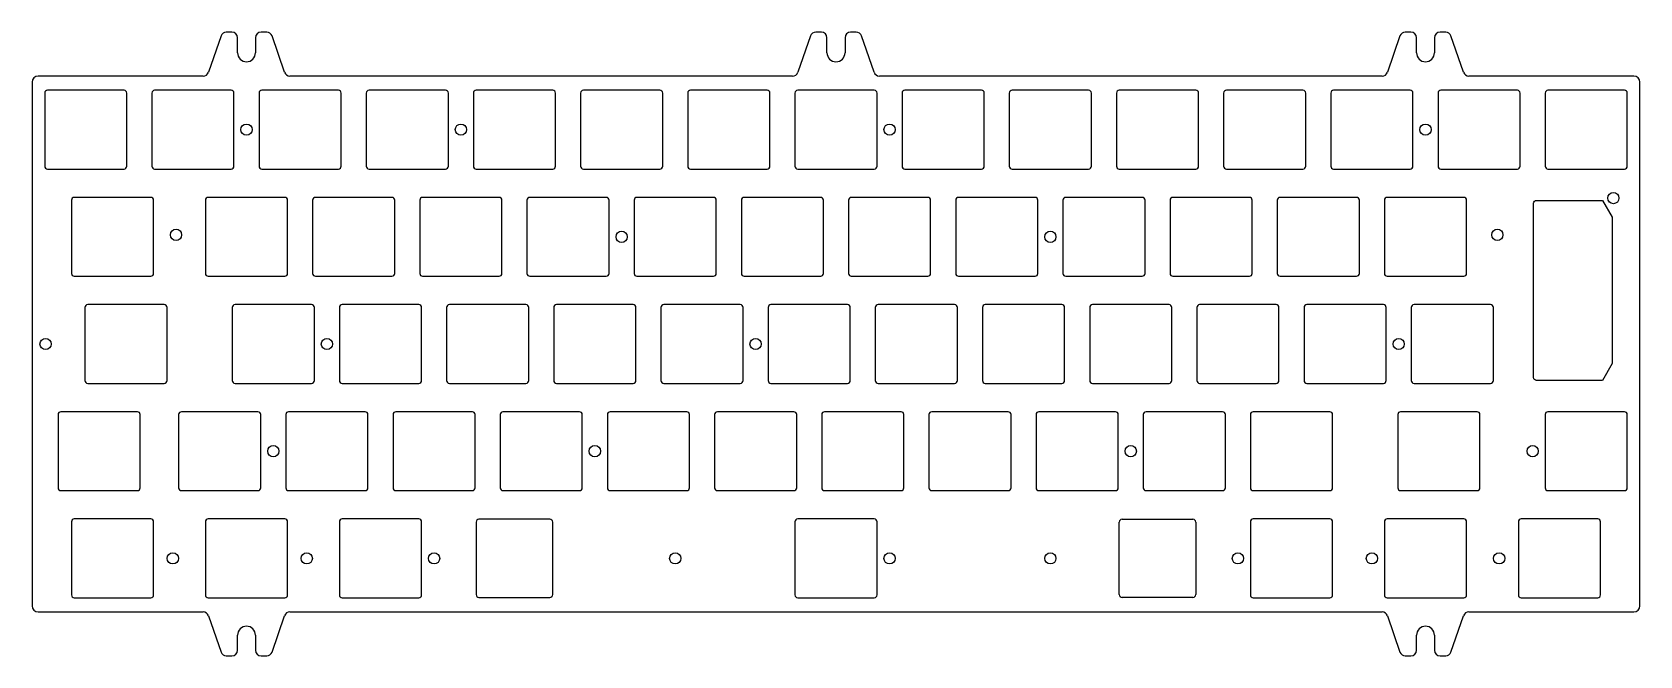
# Model space of a CAD drawing. Header units: millimetres. Extents: x -10 to 276, y -94 to 17.
import ezdxf

# ---------------------------------------------------------------- set-up
doc = ezdxf.new("R2010")
doc.units = ezdxf.units.MM
doc.layers.get('0').update_dxf_attribs({"linetype": 'CONTINUOUS'})
doc.layers.add('BLACK', color=7, linetype='CONTINUOUS')
doc.layers.add('Edge.Cuts', color=53, linetype='CONTINUOUS')

msp = doc.modelspace()

# ---------------------------------------------------------------- linework, layer by layer
for points in [[(240.35, 6.5), (240.35, -6.5, 0.4142123908), (240.85, -7), (254.45, -7, 0.4142135624), (254.95, -6.5), (254.95, 6.5, 0.4142135624), (254.45, 7), (240.85, 7, 0.4142123908)], [(259.4, 6.5), (259.4, -6.5, 0.4142123908), (259.9, -7), (273.5, -7, 0.4142135624), (274, -6.5), (274, 6.5, 0.4142135624), (273.5, 7), (259.9, 7, 0.4142123908)], [(257.34375, -44.075), (257.34375, -13.075, -0.4142135624), (257.84375, -12.575), (269.56175, -12.575), (271.29375, -15.575), (271.29375, -41.575), (269.56175, -44.575), (257.84375, -44.575, -0.4142123908)], [(235.59375, -31.6), (235.59375, -44.6, 0.4142123908), (236.09375, -45.1), (249.69375, -45.1, 0.4142135624), (250.19375, -44.6), (250.19375, -31.6, 0.4142135624), (249.69375, -31.1), (236.09375, -31.1, 0.4142123908)], [(-4.91875, -50.65), (-4.91875, -63.65, 0.4142123908), (-4.41875, -64.15), (9.18125, -64.15, 0.4142135624), (9.68125, -63.65), (9.68125, -50.65, 0.4142135624), (9.18125, -50.15), (-4.41875, -50.15, 0.4142123908)], [(16.5125, -50.65), (16.5125, -63.65, 0.4142123908), (17.0125, -64.15), (30.6125, -64.15, 0.4142135624), (31.1125, -63.65), (31.1125, -50.65, 0.4142135624), (30.6125, -50.15), (17.0125, -50.15, 0.4142123908)]]:
    msp.add_lwpolyline(points, format="xyb", close=True)
for centre in [(238.125, 0), (271.51875, -12.175), (233.3625, -38.1), (33.3375, -57.15)]:
    msp.add_circle(centre, 1)
at = {"layer": 'BLACK', "linetype": 'Continuous'}
for p, q in [((25.975, 17.325524), (24.9871, 17.325524)), ((31.175, 17.3255), (31.175, 17.325524)), ((32.1629, 17.325524), (31.175, 17.325524)), ((130.75, 17.325524), (129.7621, 17.325524)), ((135.95, 17.3255), (135.95, 17.325524)), ((136.9379, 17.325524), (135.95, 17.325524)), ((235.525, 17.325524), (234.5371, 17.325524)), ((240.725, 17.3255), (240.725, 17.325524)), ((241.7129, 17.325524), (240.725, 17.325524)), ((24.042081, 16.6526), (21.807912, 10.197902)), ((26.975, 13.662524), (26.975, 16.332428)), ((30.175, 16.3255), (30.175, 13.662524)), ((33.107916, 16.652599), (33.107919, 16.6526)), ((35.338886, 10.207154), (33.107919, 16.6526)), ((128.817081, 16.6526), (126.582912, 10.197902)), ((131.75, 13.662524), (131.75, 16.332428)), ((134.95, 16.3255), (134.95, 13.662524)), ((137.882916, 16.652599), (137.882919, 16.6526)), ((140.113886, 10.207154), (137.882919, 16.6526)), ((233.592081, 16.6526), (231.357912, 10.197902)), ((236.525, 13.662524), (236.525, 16.332428)), ((239.725, 16.3255), (239.725, 13.662524)), ((242.657916, 16.652599), (242.657919, 16.6526)), ((244.888886, 10.207154), (242.657919, 16.6526)), ((20.856736, 9.525), (-8.450001, 9.525)), ((125.631736, 9.525), (36.2871, 9.525)), ((230.406736, 9.525), (141.0621, 9.525)), ((275.15, 9.525), (245.8371, 9.525)), ((-9.525, 8.450001), (-9.525, -84.650001)), ((-7.3, 6.499999), (-7.3, -6.499999)), ((6.8, 7), (-6.799999, 7)), ((7.3, -6.5), (7.3, 6.5)), ((11.75, 6.5), (11.75, -6.5)), ((25.85, 7), (12.25, 7)), ((26.35, -6.5), (26.35, 6.5)), ((30.8, 6.5), (30.8, -6.5)), ((44.9, 7), (31.3, 7)), ((45.4, -6.5), (45.4, 6.5)), ((49.85, 6.5), (49.85, -6.5)), ((63.95, 7), (50.35, 7)), ((64.45, -6.5), (64.45, 6.5)), ((68.9, 6.5), (68.9, -6.5)), ((83, 7), (69.4, 7)), ((83.5, -6.5), (83.5, 6.5)), ((87.95, 6.5), (87.95, -6.5)), ((102.05, 7), (88.45, 7)), ((102.55, -6.5), (102.55, 6.5)), ((107, 6.5), (107, -6.5)), ((121.1, 7), (107.5, 7)), ((121.6, -6.5), (121.6, 6.5)), ((126.05, 6.5), (126.05, -6.5)), ((140.15, 7), (126.55, 7)), ((140.65, -6.5), (140.65, 6.5)), ((145.1, 6.5), (145.1, -6.5)), ((159.2, 7), (145.6, 7)), ((159.7, -6.5), (159.7, 6.5)), ((164.15, 6.5), (164.15, -6.5)), ((178.25, 7), (164.65, 7)), ((178.75, -6.5), (178.75, 6.5)), ((183.2, 6.5), (183.2, -6.5)), ((197.3, 7), (183.7, 7)), ((197.8, -6.5), (197.8, 6.5)), ((202.25, 6.5), (202.25, -6.5)), ((216.35, 7), (202.75, 7)), ((216.85, -6.5), (216.85, 6.5)), ((221.3, 6.5), (221.3, -6.5)), ((235.4, 7), (221.8, 7)), ((235.9, -6.5), (235.9, 6.5)), ((276.225, -84.65), (276.225, 8.45)), ((-6.799999, -7), (6.8, -7)), ((12.25, -7), (25.85, -7)), ((31.3, -7), (44.9, -7)), ((50.35, -7), (63.95, -7)), ((69.4, -7), (83, -7)), ((88.45, -7), (102.05, -7)), ((107.5, -7), (121.1, -7)), ((126.55, -7), (140.15, -7)), ((145.6, -7), (159.2, -7)), ((164.65, -7), (178.25, -7)), ((183.7, -7), (197.3, -7)), ((202.75, -7), (216.35, -7)), ((221.8, -7), (235.4, -7)), ((-2.5375, -12.550001), (-2.5375, -25.549999)), ((11.5625, -12.05), (-2.037499, -12.05)), ((12.0625, -25.55), (12.0625, -12.55)), ((21.275, -12.55), (21.275, -25.55)), ((35.375, -12.05), (21.775, -12.05)), ((35.875, -25.55), (35.875, -12.55)), ((40.325, -12.55), (40.325, -25.55)), ((54.425, -12.05), (40.825, -12.05)), ((54.925, -25.55), (54.925, -12.55)), ((59.375, -12.55), (59.375, -25.55)), ((73.475, -12.05), (59.875, -12.05)), ((73.975, -25.55), (73.975, -12.55)), ((78.425, -12.55), (78.425, -25.55)), ((92.525, -12.05), (78.925, -12.05)), ((93.025, -25.55), (93.025, -12.55)), ((97.475, -12.55), (97.475, -25.55)), ((111.575, -12.05), (97.975, -12.05)), ((112.075, -25.55), (112.075, -12.55)), ((116.525, -12.55), (116.525, -25.55)), ((130.625, -12.05), (117.025, -12.05)), ((131.125, -25.55), (131.125, -12.55)), ((135.575, -12.55), (135.575, -25.55)), ((149.675, -12.05), (136.075, -12.05)), ((150.175, -25.55), (150.175, -12.55)), ((154.625, -12.55), (154.625, -25.55)), ((168.725, -12.05), (155.125, -12.05)), ((169.225, -25.55), (169.225, -12.55)), ((173.675, -12.55), (173.675, -25.55)), ((187.775, -12.05), (174.175, -12.05)), ((188.275, -25.55), (188.275, -12.55)), ((192.725, -12.55), (192.725, -25.55)), ((206.825, -12.05), (193.225, -12.05)), ((207.325, -25.55), (207.325, -12.55)), ((211.775, -12.55), (211.775, -25.55)), ((225.875, -12.05), (212.275, -12.05)), ((226.375, -25.55), (226.375, -12.55)), ((230.825, -12.55), (230.825, -25.55)), ((244.925, -12.05), (231.325, -12.05)), ((245.425, -25.55), (245.425, -12.55)), ((-2.037499, -26.05), (11.5625, -26.05)), ((21.775, -26.05), (35.375, -26.05)), ((40.825, -26.05), (54.425, -26.05)), ((59.875, -26.05), (73.475, -26.05)), ((78.925, -26.05), (92.525, -26.05)), ((97.975, -26.05), (111.575, -26.05)), ((117.025, -26.05), (130.625, -26.05)), ((136.075, -26.05), (149.675, -26.05)), ((155.125, -26.05), (168.725, -26.05)), ((174.175, -26.05), (187.775, -26.05)), ((193.225, -26.05), (206.825, -26.05)), ((212.275, -26.05), (225.875, -26.05)), ((231.325, -26.05), (244.925, -26.05)), ((13.94375, -31.1), (0.343751, -31.1)), ((40.1375, -31.1), (26.5375, -31.1)), ((59.1875, -31.1), (45.5875, -31.1)), ((78.2375, -31.1), (64.6375, -31.1)), ((97.2875, -31.1), (83.6875, -31.1)), ((116.3375, -31.1), (102.7375, -31.1)), ((135.3875, -31.1), (121.7875, -31.1)), ((154.4375, -31.1), (140.8375, -31.1)), ((173.4875, -31.1), (159.8875, -31.1)), ((192.5375, -31.1), (178.9375, -31.1)), ((211.5875, -31.1), (197.9875, -31.1)), ((230.6375, -31.1), (217.0375, -31.1)), ((-0.15625, -31.6), (-0.15625, -44.6)), ((14.44375, -44.6), (14.44375, -31.6)), ((26.0375, -31.6), (26.0375, -44.6)), ((40.6375, -44.6), (40.6375, -31.6)), ((45.0875, -31.6), (45.0875, -44.6)), ((59.6875, -44.6), (59.6875, -31.6)), ((64.1375, -31.6), (64.1375, -44.6)), ((78.7375, -44.6), (78.7375, -31.6)), ((83.1875, -31.6), (83.1875, -44.6)), ((97.7875, -44.6), (97.7875, -31.6)), ((102.2375, -31.6), (102.2375, -44.6)), ((116.8375, -44.6), (116.8375, -31.6)), ((121.2875, -31.6), (121.2875, -44.6)), ((135.8875, -44.6), (135.8875, -31.6)), ((140.3375, -31.6), (140.3375, -44.6)), ((154.9375, -44.6), (154.9375, -31.6)), ((159.3875, -31.6), (159.3875, -44.6)), ((173.9875, -44.6), (173.9875, -31.6)), ((178.4375, -31.6), (178.4375, -44.6)), ((193.0375, -44.6), (193.0375, -31.6)), ((197.4875, -31.6), (197.4875, -44.6)), ((212.0875, -44.6), (212.0875, -31.6)), ((216.5375, -31.6), (216.5375, -44.6)), ((231.1375, -44.6), (231.1375, -31.6)), ((0.343751, -45.1), (13.94375, -45.1)), ((26.5375, -45.1), (40.1375, -45.1)), ((45.5875, -45.1), (59.1875, -45.1)), ((64.6375, -45.1), (78.2375, -45.1)), ((83.6875, -45.1), (97.2875, -45.1)), ((102.7375, -45.1), (116.3375, -45.1)), ((121.7875, -45.1), (135.3875, -45.1)), ((140.8375, -45.1), (154.4375, -45.1)), ((159.8875, -45.1), (173.4875, -45.1)), ((178.9375, -45.1), (192.5375, -45.1)), ((197.9875, -45.1), (211.5875, -45.1)), ((217.0375, -45.1), (230.6375, -45.1)), ((35.5625, -50.65), (35.5625, -63.65)), ((49.6625, -50.15), (36.0625, -50.15)), ((50.1625, -63.65), (50.1625, -50.65)), ((54.6125, -50.65), (54.6125, -63.65)), ((68.7125, -50.15), (55.1125, -50.15)), ((69.2125, -63.65), (69.2125, -50.65)), ((73.6625, -50.65), (73.6625, -63.65)), ((87.7625, -50.15), (74.1625, -50.15)), ((88.2625, -63.65), (88.2625, -50.65)), ((92.7125, -50.65), (92.7125, -63.65)), ((106.8125, -50.15), (93.2125, -50.15)), ((107.3125, -63.65), (107.3125, -50.65)), ((111.7625, -50.65), (111.7625, -63.65)), ((125.8625, -50.15), (112.2625, -50.15)), ((126.3625, -63.65), (126.3625, -50.65)), ((130.8125, -50.65), (130.8125, -63.65)), ((144.9125, -50.15), (131.3125, -50.15)), ((145.4125, -63.65), (145.4125, -50.65)), ((149.8625, -50.65), (149.8625, -63.65)), ((163.9625, -50.15), (150.3625, -50.15)), ((164.4625, -63.65), (164.4625, -50.65)), ((168.9125, -50.65), (168.9125, -63.65)), ((183.0125, -50.15), (169.4125, -50.15)), ((183.5125, -63.65), (183.5125, -50.65)), ((187.9625, -50.65), (187.9625, -63.65)), ((202.0625, -50.15), (188.4625, -50.15)), ((202.5625, -63.65), (202.5625, -50.65)), ((207.0125, -50.65), (207.0125, -63.65)), ((221.1125, -50.15), (207.5125, -50.15)), ((221.6125, -63.65), (221.6125, -50.65)), ((233.20625, -50.652003), (233.20625, -63.652051)), ((247.306162, -50.152051), (233.70625, -50.152051)), ((247.80625, -63.651903), (247.80625, -50.644041)), ((259.397462, -50.652003), (259.397462, -63.652003)), ((273.497462, -50.152003), (259.897462, -50.152003)), ((273.997462, -63.652003), (273.997462, -50.652003)), ((36.0625, -64.15), (49.6625, -64.15)), ((55.1125, -64.15), (68.7125, -64.15)), ((74.1625, -64.15), (87.7625, -64.15)), ((93.2125, -64.15), (106.8125, -64.15)), ((112.2625, -64.15), (125.8625, -64.15)), ((131.3125, -64.15), (144.9125, -64.15)), ((150.3625, -64.15), (163.9625, -64.15)), ((169.4125, -64.15), (183.0125, -64.15)), ((188.4625, -64.15), (202.0625, -64.15)), ((207.5125, -64.15), (221.1125, -64.15)), ((233.706262, -64.152051), (247.312407, -64.152051)), ((259.897462, -64.152003), (273.497462, -64.152003)), ((-8.450001, -85.725), (20.8629, -85.725)), ((36.293424, -85.725), (230.4129, -85.725)), ((245.843424, -85.725), (275.15, -85.725)), ((21.811114, -86.407154), (24.042081, -92.8526)), ((33.107919, -92.8526), (35.342088, -86.397902)), ((231.361114, -86.407154), (233.592081, -92.8526)), ((242.657919, -92.8526), (244.892088, -86.397902)), ((26.975, -92.5255), (26.975, -89.86252)), ((30.175, -89.86252), (30.175, -92.532282)), ((236.525, -92.5255), (236.525, -89.857441)), ((239.725, -89.867559), (239.725, -92.532282)), ((24.042084, -92.852599), (24.042081, -92.8526)), ((24.9871, -93.525524), (25.975, -93.525524)), ((25.975, -93.5255), (25.975, -93.525524)), ((31.175, -93.525524), (32.1629, -93.525524)), ((233.592084, -92.852599), (233.592081, -92.8526)), ((234.5371, -93.525524), (235.525, -93.525524)), ((235.525, -93.5255), (235.525, -93.525524)), ((240.725, -93.525524), (241.7129, -93.525524))]:
    msp.add_line(p, q, dxfattribs=at)
at = {"layer": 'BLACK'}
for centre in [(28.575, 0), (66.675, 0), (142.875, 0), (16.04875, -18.7), (95.25, -19.05), (171.45, -19.05), (250.9012, -18.7), (-7.14375, -38.1), (42.8625, -38.1), (119.0625, -38.1), (90.4875, -57.15), (185.7375, -57.15), (257.175, -57.15)]:
    msp.add_circle(centre, 1, dxfattribs=at)
for centre, radius, start, end in [((24.9871, 16.3255), 1.000028, 90, 160.90769705), ((25.975, 16.3255), 1.000024, 0.39693881, 90), ((31.175, 16.3255), 1, 90, 180), ((32.1629, 16.3255), 1.000024, 19.09230503, 90), ((129.7621, 16.3255), 1.000028, 90, 160.90769705), ((130.75, 16.3255), 1.000024, 0.39693881, 90), ((135.95, 16.3255), 1, 90, 180), ((136.9379, 16.3255), 1.000024, 19.09230503, 90), ((234.5371, 16.3255), 1.000028, 90, 160.90769705), ((235.525, 16.3255), 1.000024, 0.39693881, 90), ((240.725, 16.3255), 1, 90, 180), ((241.7129, 16.3255), 1.000024, 19.09230503, 90), ((28.575, 13.662524), 1.6, 180, 0), ((133.35, 13.662524), 1.6, 180, 0), ((238.125, 13.662524), 1.6, 180, 0), ((-8.450001, 8.450001), 1.074999, 90, 180), ((20.8629, 10.525), 1.00002, 269.64683329, 340.90767415), ((36.2872, 10.5252), 1.0002, 198.54044724, 269.99427157), ((125.6379, 10.525), 1.00002, 269.64683329, 340.90767415), ((141.0622, 10.5252), 1.0002, 198.54044724, 269.99427157), ((230.4129, 10.525), 1.00002, 269.64683329, 340.90767415), ((245.8372, 10.5252), 1.0002, 198.54044724, 269.99427157), ((275.15, 8.45), 1.075, 0, 90), ((-6.799999, 6.499999), 0.500001, 90, 180), ((6.8, 6.5), 0.5, 0, 90), ((12.25, 6.5), 0.5, 90, 180), ((25.85, 6.5), 0.5, 0, 90), ((31.3, 6.5), 0.5, 90, 180), ((44.9, 6.5), 0.5, 0, 90), ((50.35, 6.5), 0.5, 90, 180), ((63.95, 6.5), 0.5, 0, 90), ((69.4, 6.5), 0.5, 90, 180), ((83, 6.5), 0.5, 0, 90), ((88.45, 6.5), 0.5, 90, 180), ((102.05, 6.5), 0.5, 0, 90), ((107.5, 6.5), 0.5, 90, 180), ((121.1, 6.5), 0.5, 0, 90), ((126.55, 6.5), 0.5, 90, 180), ((140.15, 6.5), 0.5, 0, 90), ((145.6, 6.5), 0.5, 90, 180), ((159.2, 6.5), 0.5, 0, 90), ((164.65, 6.5), 0.5, 90, 180), ((178.25, 6.5), 0.5, 0, 90), ((183.7, 6.5), 0.5, 90, 180), ((197.3, 6.5), 0.5, 0, 90), ((202.75, 6.5), 0.5, 90, 180), ((216.35, 6.5), 0.5, 0, 90), ((221.8, 6.5), 0.5, 90, 180), ((235.4, 6.5), 0.5, 0, 90), ((-6.799999, -6.499999), 0.500001, 180, 270), ((6.8, -6.5), 0.5, 270, 0), ((12.25, -6.5), 0.5, 180, 270), ((25.85, -6.5), 0.5, 270, 0), ((31.3, -6.5), 0.5, 180, 270), ((44.9, -6.5), 0.5, 270, 0), ((50.35, -6.5), 0.5, 180, 270), ((63.95, -6.5), 0.5, 270, 0), ((69.4, -6.5), 0.5, 180, 270), ((83, -6.5), 0.5, 270, 0), ((88.45, -6.5), 0.5, 180, 270), ((102.05, -6.5), 0.5, 270, 0), ((107.5, -6.5), 0.5, 180, 270), ((121.1, -6.5), 0.5, 270, 0), ((126.55, -6.5), 0.5, 180, 270), ((140.15, -6.5), 0.5, 270, 0), ((145.6, -6.5), 0.5, 180, 270), ((159.2, -6.5), 0.5, 270, 0), ((164.65, -6.5), 0.5, 180, 270), ((178.25, -6.5), 0.5, 270, 0), ((183.7, -6.5), 0.5, 180, 270), ((197.3, -6.5), 0.5, 270, 0), ((202.75, -6.5), 0.5, 180, 270), ((216.35, -6.5), 0.5, 270, 0), ((221.8, -6.5), 0.5, 180, 270), ((235.4, -6.5), 0.5, 270, 0), ((-2.037499, -12.550001), 0.500001, 90, 180), ((11.5625, -12.55), 0.5, 0, 90), ((21.775, -12.55), 0.5, 90, 180), ((35.375, -12.55), 0.5, 0, 90), ((40.825, -12.55), 0.5, 90, 180), ((54.425, -12.55), 0.5, 0, 90), ((59.875, -12.55), 0.5, 90, 180), ((73.475, -12.55), 0.5, 0, 90), ((78.925, -12.55), 0.5, 90, 180), ((92.525, -12.55), 0.5, 0, 90), ((97.975, -12.55), 0.5, 90, 180), ((111.575, -12.55), 0.5, 0, 90), ((117.025, -12.55), 0.5, 90, 180), ((130.625, -12.55), 0.5, 0, 90), ((136.075, -12.55), 0.5, 90, 180), ((149.675, -12.55), 0.5, 0, 90), ((155.125, -12.55), 0.5, 90, 180), ((168.725, -12.55), 0.5, 0, 90), ((174.175, -12.55), 0.5, 90, 180), ((187.775, -12.55), 0.5, 0, 90), ((193.225, -12.55), 0.5, 90, 180), ((206.825, -12.55), 0.5, 0, 90), ((212.275, -12.55), 0.5, 90, 180), ((225.875, -12.55), 0.5, 0, 90), ((231.325, -12.55), 0.5, 90, 180), ((244.925, -12.55), 0.5, 0, 90), ((-2.037499, -25.549999), 0.500001, 180, 270), ((11.5625, -25.55), 0.5, 270, 0), ((21.775, -25.55), 0.5, 180, 270), ((35.375, -25.55), 0.5, 270, 0), ((40.825, -25.55), 0.5, 180, 270), ((54.425, -25.55), 0.5, 270, 0), ((59.875, -25.55), 0.5, 180, 270), ((73.475, -25.55), 0.5, 270, 0), ((78.925, -25.55), 0.5, 180, 270), ((92.525, -25.55), 0.5, 270, 0), ((97.975, -25.55), 0.5, 180, 270), ((111.575, -25.55), 0.5, 270, 0), ((117.025, -25.55), 0.5, 180, 270), ((130.625, -25.55), 0.5, 270, 0), ((136.075, -25.55), 0.5, 180, 270), ((149.675, -25.55), 0.5, 270, 0), ((155.125, -25.55), 0.5, 180, 270), ((168.725, -25.55), 0.5, 270, 0), ((174.175, -25.55), 0.5, 180, 270), ((187.775, -25.55), 0.5, 270, 0), ((193.225, -25.55), 0.5, 180, 270), ((206.825, -25.55), 0.5, 270, 0), ((212.275, -25.55), 0.5, 180, 270), ((225.875, -25.55), 0.5, 270, 0), ((231.325, -25.55), 0.5, 180, 270), ((244.925, -25.55), 0.5, 270, 0), ((0.343751, -31.600001), 0.500001, 90, 179.99988541), ((13.94375, -31.6), 0.5, 0, 90), ((26.5375, -31.6), 0.5, 90, 180), ((40.1375, -31.6), 0.5, 0, 90), ((45.5875, -31.6), 0.5, 90, 180), ((59.1875, -31.6), 0.5, 0, 90), ((64.6375, -31.6), 0.5, 90, 180), ((78.2375, -31.6), 0.5, 0, 90), ((83.6875, -31.6), 0.5, 90, 180), ((97.2875, -31.6), 0.5, 0, 90), ((102.7375, -31.6), 0.5, 90, 180), ((116.3375, -31.6), 0.5, 0, 90), ((121.7875, -31.6), 0.5, 90, 180), ((135.3875, -31.6), 0.5, 0, 90), ((140.8375, -31.6), 0.5, 90, 180), ((154.4375, -31.6), 0.5, 0, 90), ((159.8875, -31.6), 0.5, 90, 180), ((173.4875, -31.6), 0.5, 0, 90), ((178.9375, -31.6), 0.5, 90, 180), ((192.5375, -31.6), 0.5, 0, 90), ((197.9875, -31.6), 0.5, 90, 180), ((211.5875, -31.6), 0.5, 0, 90), ((217.0375, -31.6), 0.5, 90, 180), ((230.6375, -31.6), 0.5, 0, 90), ((0.343751, -44.599999), 0.500001, 180.00011459, 270), ((13.94375, -44.6), 0.5, 270, 0), ((26.5375, -44.6), 0.5, 180, 270), ((40.1375, -44.6), 0.5, 270, 0), ((45.5875, -44.6), 0.5, 180, 270), ((59.1875, -44.6), 0.5, 270, 0), ((64.6375, -44.6), 0.5, 180, 270), ((78.2375, -44.6), 0.5, 270, 0), ((83.6875, -44.6), 0.5, 180, 270), ((97.2875, -44.6), 0.5, 270, 0), ((102.7375, -44.6), 0.5, 180, 270), ((116.3375, -44.6), 0.5, 270, 0), ((121.7875, -44.6), 0.5, 180, 270), ((135.3875, -44.6), 0.5, 270, 0), ((140.8375, -44.6), 0.5, 180, 270), ((154.4375, -44.6), 0.5, 270, 0), ((159.8875, -44.6), 0.5, 180, 270), ((173.4875, -44.6), 0.5, 270, 0), ((178.9375, -44.6), 0.5, 180, 270), ((192.5375, -44.6), 0.5, 270, 0), ((197.9875, -44.6), 0.5, 180, 270), ((211.5875, -44.6), 0.5, 270, 0), ((217.0375, -44.6), 0.5, 180, 270), ((230.6375, -44.6), 0.5, 270, 0), ((36.0625, -50.65), 0.5, 90, 180), ((49.6625, -50.65), 0.5, 0, 90), ((55.1125, -50.65), 0.5, 90, 180), ((68.7125, -50.65), 0.5, 0, 90), ((74.1625, -50.65), 0.5, 90, 180), ((87.7625, -50.65), 0.5, 0, 90), ((93.2125, -50.65), 0.5, 90, 180), ((106.8125, -50.65), 0.5, 0, 90), ((112.2625, -50.65), 0.5, 90, 180), ((125.8625, -50.65), 0.5, 0, 90), ((131.3125, -50.65), 0.5, 90, 180), ((144.9125, -50.65), 0.5, 0, 90), ((150.3625, -50.65), 0.5, 90, 180), ((163.9625, -50.65), 0.5, 0, 90), ((169.4125, -50.65), 0.5, 90, 180), ((183.0125, -50.65), 0.5, 0, 90), ((188.4625, -50.65), 0.5, 90, 180), ((202.0625, -50.65), 0.5, 0, 90), ((207.5125, -50.65), 0.5, 90, 180), ((221.1125, -50.65), 0.5, 0, 90), ((233.706162, -50.652003), 0.499912, 89.98991497, 180), ((247.306162, -50.652203), 0.500152, 0.9350487, 90), ((259.897462, -50.652003), 0.5, 90, 180), ((273.497462, -50.652003), 0.5, 0, 90), ((36.0625, -63.65), 0.5, 180, 270), ((49.6625, -63.65), 0.5, 270, 0), ((55.1125, -63.65), 0.5, 180, 270), ((68.7125, -63.65), 0.5, 270, 0), ((74.1625, -63.65), 0.5, 180, 270), ((87.7625, -63.65), 0.5, 270, 0), ((93.2125, -63.65), 0.5, 180, 270), ((106.8125, -63.65), 0.5, 270, 0), ((112.2625, -63.65), 0.5, 180, 270), ((125.8625, -63.65), 0.5, 270, 0), ((131.3125, -63.65), 0.5, 180, 270), ((144.9125, -63.65), 0.5, 270, 0), ((150.3625, -63.65), 0.5, 180, 270), ((163.9625, -63.65), 0.5, 270, 0), ((169.4125, -63.65), 0.5, 180, 270), ((183.0125, -63.65), 0.5, 270, 0), ((188.4625, -63.65), 0.5, 180, 270), ((202.0625, -63.65), 0.5, 270, 0), ((207.5125, -63.65), 0.5, 180, 270), ((221.1125, -63.65), 0.5, 270, 0), ((233.706262, -63.652103), 0.499948, 179.99404138, 270), ((247.306062, -63.651903), 0.500188, 270.7268293, 0), ((259.897462, -63.652003), 0.5, 180, 270), ((273.497462, -63.652003), 0.5, 270, 0), ((-8.450001, -84.650001), 1.074999, 180, 270), ((20.8628, -86.7252), 1.0002, 18.54044724, 89.99427157), ((36.2871, -86.725), 1.00002, 89.63766632, 160.90767415), ((230.4128, -86.7252), 1.0002, 18.54044724, 89.99427157), ((245.8371, -86.725), 1.00002, 89.63766632, 160.90767415), ((275.15, -84.65), 1.075, 270, 0), ((28.575, -89.862524), 1.6, 0.00014324, 179.99985676), ((238.125, -89.8625), 1.600008, 359.81883851, 179.81883851), ((24.9871, -92.5255), 1.000024, 199.09230503, 270), ((25.975, -92.5255), 1, 270, 0), ((31.175, -92.5255), 1.000024, 180.38857402, 270), ((32.1629, -92.5255), 1.000028, 270, 340.90769705), ((234.5371, -92.5255), 1.000024, 199.09230503, 270), ((235.525, -92.5255), 1, 270, 0), ((240.725, -92.5255), 1.000024, 180.38857402, 270), ((241.7129, -92.5255), 1.000028, 270, 340.90769705)]:
    msp.add_arc(centre, radius, start, end, dxfattribs=at)
at = {"layer": 'Edge.Cuts', "linetype": 'CONTINUOUS'}
for p, q in [((-2.5375, -69.700001), (-2.5375, -82.699999)), ((11.5625, -69.2), (-2.037499, -69.2)), ((12.0625, -82.7), (12.0625, -69.7)), ((21.275, -69.7), (21.275, -82.7)), ((35.375, -69.2), (21.775, -69.2)), ((35.875, -82.7), (35.875, -69.7)), ((45.0875, -69.7), (45.0875, -82.7)), ((59.1875, -69.2), (45.5875, -69.2)), ((59.6875, -82.7), (59.6875, -69.7)), ((69.3934, -69.75), (69.3934, -82.65)), ((82.4934, -69.25), (69.8934, -69.25)), ((82.9934, -82.65), (82.9934, -69.75)), ((126.05, -69.7), (126.05, -82.7)), ((140.15, -69.2), (126.55, -69.2)), ((140.65, -82.7), (140.65, -69.7)), ((183.7, -82.65), (183.7, -69.75)), ((184.2, -69.25), (196.8, -69.25)), ((197.3, -69.75), (197.3, -82.65)), ((207.0125, -69.7), (207.0125, -82.7)), ((221.1125, -69.2), (207.5125, -69.2)), ((221.6125, -82.7), (221.6125, -69.7)), ((230.825, -69.7), (230.825, -82.7)), ((244.925, -69.2), (231.325, -69.2)), ((245.425, -82.7), (245.425, -69.7)), ((254.6375, -69.7), (254.6375, -82.7)), ((268.7375, -69.2), (255.1375, -69.2)), ((269.2375, -82.7), (269.2375, -69.7)), ((-2.037499, -83.2), (11.5625, -83.2)), ((21.775, -83.2), (35.375, -83.2)), ((45.5875, -83.2), (59.1875, -83.2)), ((69.8934, -83.15), (82.4934, -83.15)), ((126.55, -83.2), (140.15, -83.2)), ((196.8, -83.15), (184.2, -83.15)), ((207.5125, -83.2), (221.1125, -83.2)), ((231.325, -83.2), (244.925, -83.2)), ((255.1375, -83.2), (268.7375, -83.2))]:
    msp.add_line(p, q, dxfattribs=at)
at = {"layer": 'Edge.Cuts'}
for centre in [(15.478125, -76.2), (39.290625, -76.2), (61.9125, -76.2), (104.775, -76.2), (142.875, -76.2), (171.45, -76.2), (204.7875, -76.2), (228.6, -76.2), (251.221875, -76.2)]:
    msp.add_circle(centre, 1, dxfattribs=at)
for centre, radius, start, end in [((-2.037478, -69.700041), 0.500022, 90.00240623, 179.99541654), ((11.562522, -69.700041), 0.500041, 0.00469846, 90.00252081), ((21.775022, -69.700041), 0.500022, 90.00252081, 179.99530195), ((35.375022, -69.700041), 0.500041, 0.00469846, 90.00252081), ((45.587522, -69.700041), 0.500022, 90.00252081, 179.99530195), ((59.187522, -69.700041), 0.500041, 0.00469846, 90.00252081), ((69.893422, -69.750041), 0.500022, 90.00252081, 179.99530195), ((82.493422, -69.750041), 0.500041, 0.00469846, 90.00252081), ((126.550022, -69.700041), 0.500022, 90.00252081, 179.99530195), ((140.150022, -69.700041), 0.500041, 0.00469846, 90.00252081), ((184.200022, -69.750041), 0.500022, 90.00252081, 179.99530195), ((196.800022, -69.750041), 0.500041, 0.00469846, 90.00252081), ((207.512522, -69.700041), 0.500022, 90.00252081, 179.99530195), ((221.112522, -69.700041), 0.500041, 0.00469846, 90.00252081), ((231.325022, -69.700041), 0.500022, 90.00252081, 179.99530195), ((244.925022, -69.700041), 0.500041, 0.00469846, 90.00252081), ((255.137522, -69.700041), 0.500022, 90.00252081, 179.99530195), ((268.737522, -69.700041), 0.500041, 0.00469846, 90.00252081), ((-2.037478, -82.700041), 0.499959, -180.00481263, -90.00240662), ((11.562522, -82.700041), 0.499978, -90.00252122, 0.00469846), ((21.775022, -82.700041), 0.499959, -180.00469805, -90.00252122), ((35.375022, -82.700041), 0.499978, -90.00252122, 0.00469846), ((45.587522, -82.700041), 0.499959, -180.00469805, -90.00252122), ((59.187522, -82.700041), 0.499978, -90.00252122, 0.00469846), ((69.893422, -82.650041), 0.499959, -180.00469805, -90.00252122), ((82.493422, -82.650041), 0.499978, -90.00252122, 0.00469846), ((126.550022, -82.700041), 0.499959, -180.00469805, -90.00252122), ((140.150022, -82.700041), 0.499978, -90.00252122, 0.00469846), ((184.200022, -82.650041), 0.499959, -180.00469805, -90.00252122), ((196.800022, -82.650041), 0.499978, -90.00252122, 0.00469846), ((207.512522, -82.700041), 0.499959, -180.00469805, -90.00252122), ((221.112522, -82.700041), 0.499978, -90.00252122, 0.00469846), ((231.325022, -82.700041), 0.499959, -180.00469805, -90.00252122), ((244.925022, -82.700041), 0.499978, -90.00252122, 0.00469846), ((255.137522, -82.700041), 0.499959, -180.00469805, -90.00252122), ((268.737522, -82.700041), 0.499978, -90.00252122, 0.00469846)]:
    msp.add_arc(centre, radius, start, end, dxfattribs=at)

doc.saveas('drawing.dxf')
